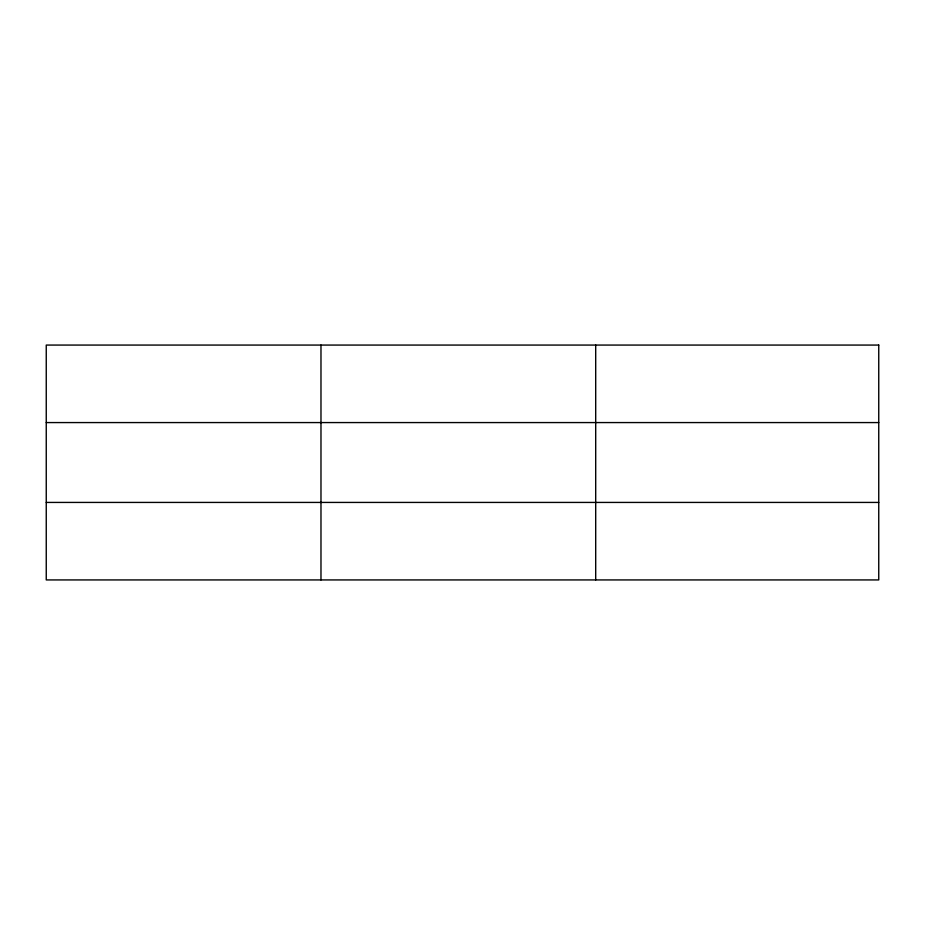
<?xml version="1.0" encoding="UTF-8"?>
<svg xmlns="http://www.w3.org/2000/svg" width="925" height="925" viewBox="0 0 925 925"><rect width="100%" height="100%" fill="white"/><g stroke="black" fill="none" stroke-linecap="round" stroke-linejoin="round"><path stroke-width="1.39" d="M320.975 345.071L320.975 579.929M595.7 345.071L595.7 579.929M46.25 422.575L878.75 422.575M46.25 502.425L878.75 502.425M878.75 345.071L878.75 579.929L46.25 579.929L46.25 345.071L878.75 345.071"/></g></svg>
